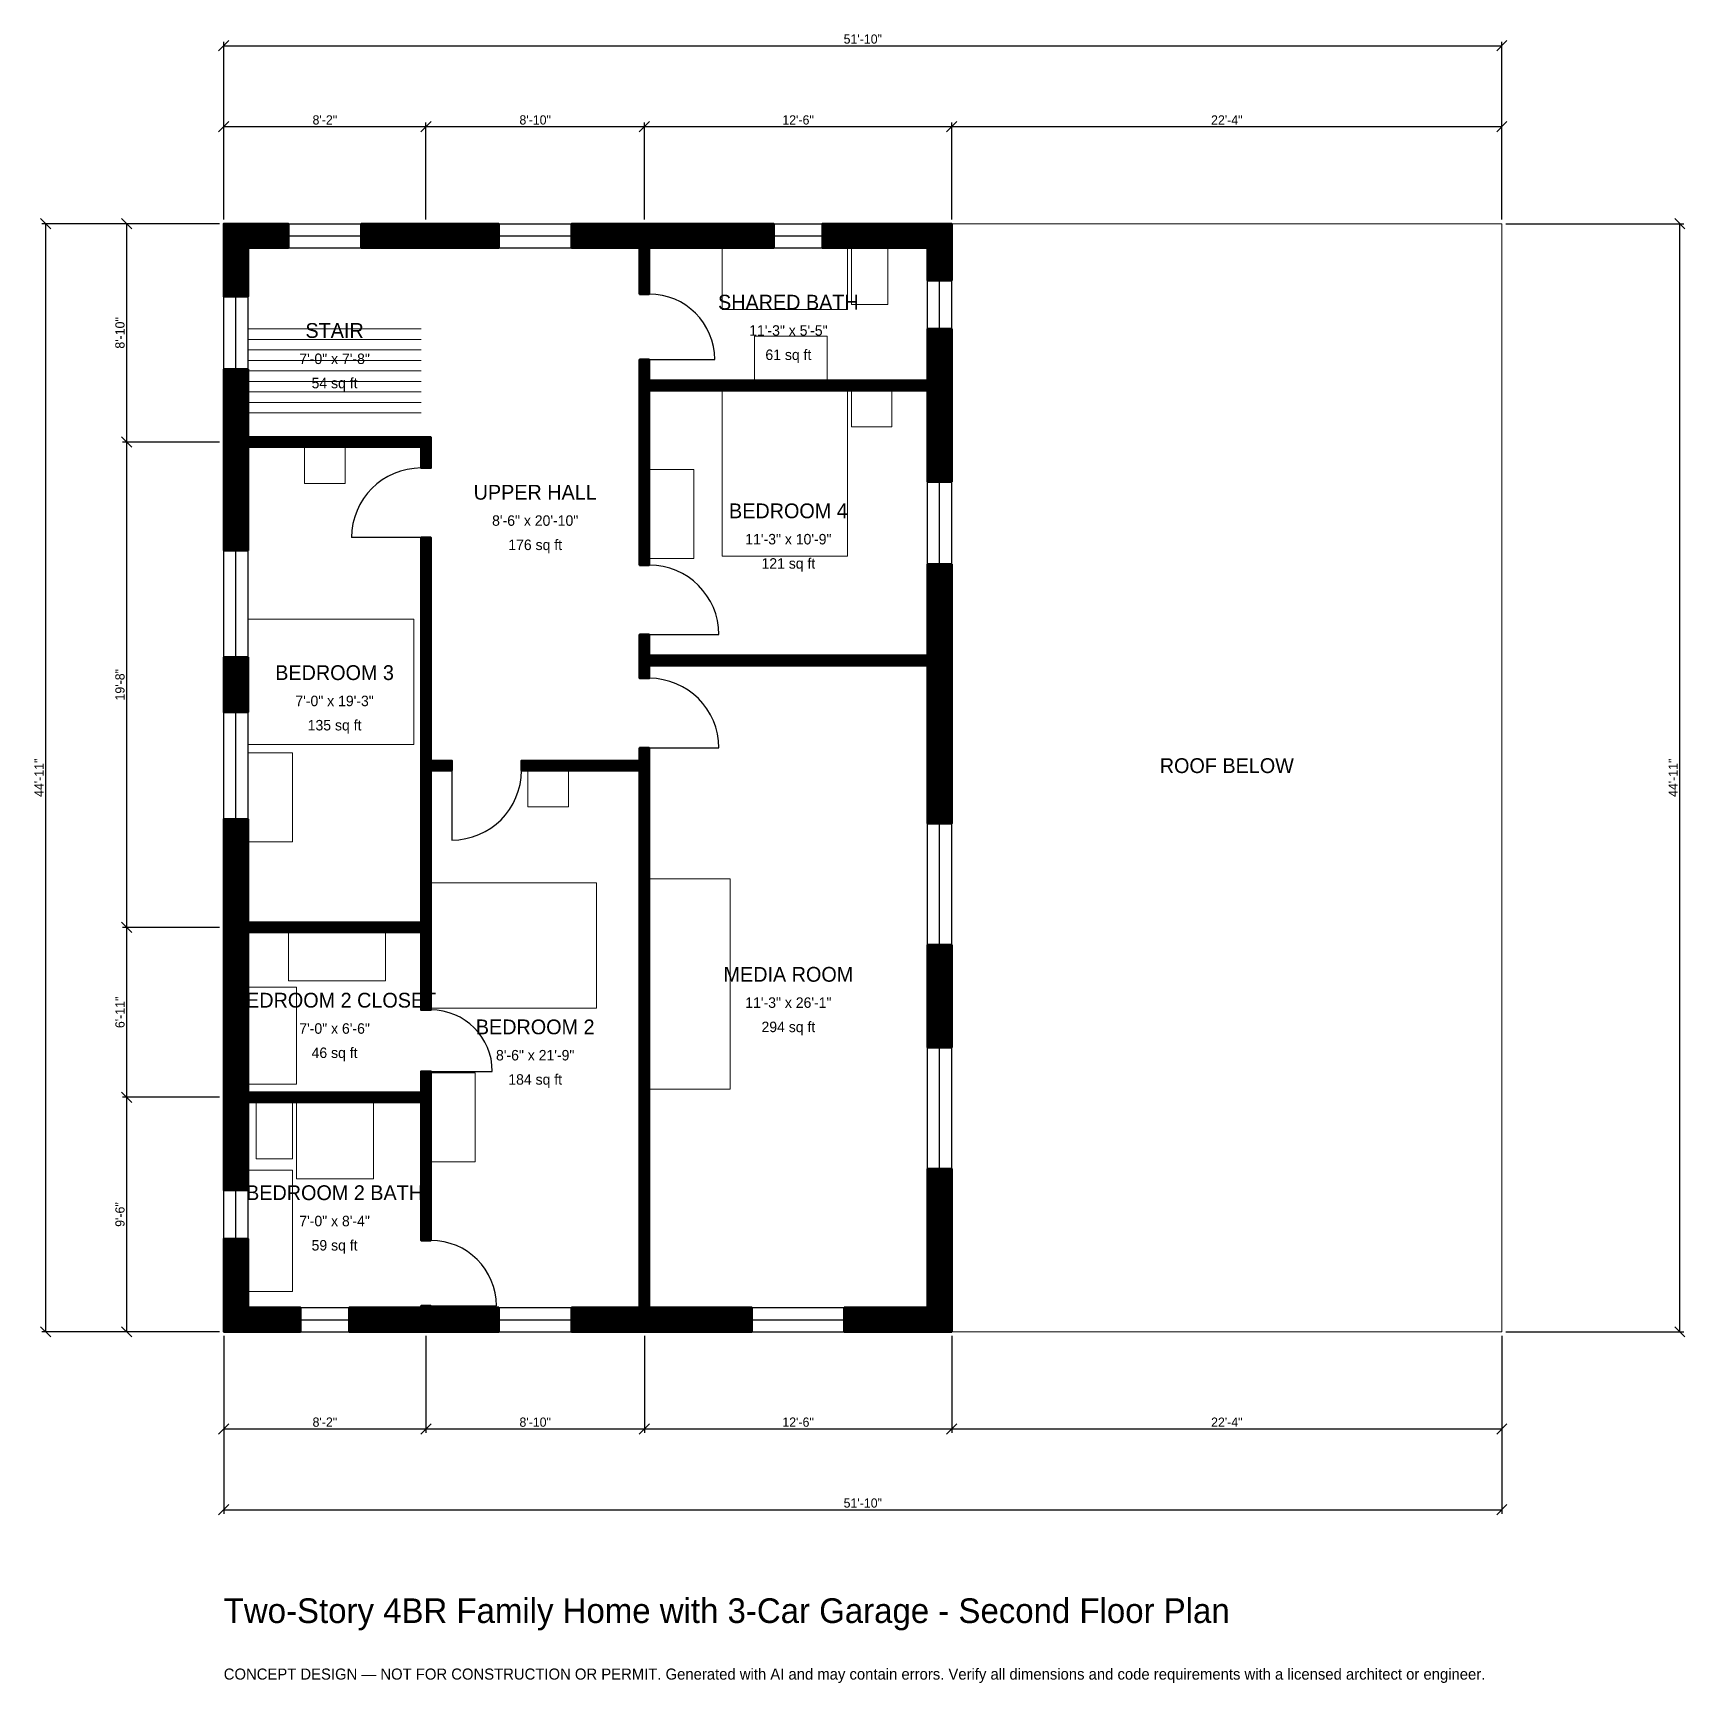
# Model space of a CAD drawing. Header units: inches. Extents: x -93 to 711, y -171 to 632.
import ezdxf
from ezdxf.enums import TextEntityAlignment as Align

# ---------------------------------------------------------------- set-up
doc = ezdxf.new("R2010")
doc.units = ezdxf.units.IN
doc.header["$MEASUREMENT"] = 0
doc.linetypes.add('DASHED', pattern=[0.6, 0.5, -0.1])
for name, color, linetype, lineweight in [('A-ANNO-DIMS', 1, 'Continuous', 13), ('A-ANNO-TEXT', 7, 'Continuous', 18), ('A-AREA-IDEN', 7, 'Continuous', 18), ('A-DOOR', 2, 'Continuous', 25), ('A-FLOR-FIXT', 9, 'Continuous', 13), ('A-FLOR-STRS', 3, 'Continuous', 18), ('A-FURN', 9, 'Continuous', 13), ('A-GLAZ', 4, 'Continuous', 25), ('A-SITE-PAVE', 8, 'Continuous', 13), ('A-WALL', 7, 'Continuous', 50), ('A-WALL-PATT', 8, 'Continuous', 13)]:
    doc.layers.add(name, color=color, linetype=linetype, lineweight=lineweight)
doc.dimstyles.new('PLAN', dxfattribs={"dimtxt": 4.5, "dimasz": 3, "dimexe": 2, "dimexo": 2, "dimgap": 1, "dimtad": 1, "dimdec": 0, "dimlunit": 4, "dimtsz": 2.5, "dimcen": 2.5, "dimclrd": 1, "dimclre": 1, "dimazin": 3, "dimtfac": 1, "dimtmove": 0, "dimatfit": 3})

msp = doc.modelspace()

# ---------------------------------------------------------------- hatches: boundary and pattern name
at = {"layer": 'A-WALL-PATT'}
h = msp.add_hatch(dxfattribs=at)
h.set_pattern_fill('ANSI31', color=8, scale=0.8)
h.paths.add_polyline_path([(92.5197, 0), (61.0236, 0), (61.0236, 11.811), (92.5197, 11.811), (96.063, 11.811), (96.063, 12.5984), (100.7874, 12.5984), (100.7874, 11.811), (104.3307, 11.811), (133.8583, 11.811), (133.8583, 0), (104.3307, 0), (100.7874, 0), (100.7874, 0), (96.063, 0), (96.063, 0), (92.5197, 0)])
h.paths.add_polyline_path([(11.811, 0), (11.811, 0), (0, 0), (0, 0), (0, 0), (0, 11.811), (0, 11.811), (0, 45.2756), (11.811, 45.2756), (11.811, 11.811), (37.4016, 11.811), (37.4016, 0), (11.811, 0)])
h.paths.add_polyline_path([(0, 108.2677), (0, 111.811), (0, 111.811), (0, 116.5354), (0, 116.5354), (0, 120.0787), (0, 190.9449), (0, 194.4882), (0, 194.4882), (0, 199.2126), (0, 199.2126), (0, 202.7559), (0, 249.6063), (11.811, 249.6063), (11.811, 202.7559), (11.811, 199.2126), (96.063, 199.2126), (96.063, 273.2283), (96.063, 277.9528), (96.063, 386.6142), (100.7874, 386.6142), (100.7874, 277.9528), (111.0236, 277.9528), (111.0236, 273.2283), (100.7874, 273.2283), (100.7874, 199.2126), (100.7874, 194.4882), (100.7874, 156.6929), (96.063, 156.6929), (96.063, 194.4882), (11.811, 194.4882), (11.811, 190.9449), (11.811, 120.0787), (11.811, 116.5354), (96.063, 116.5354), (96.063, 126.7717), (100.7874, 126.7717), (100.7874, 116.5354), (100.7874, 111.811), (100.7874, 44.4882), (96.063, 44.4882), (96.063, 111.811), (11.811, 111.811), (11.811, 108.2677), (11.811, 68.8976), (0, 68.8976), (0, 108.2677)])
h.paths.add_polyline_path([(0, 328.3465), (11.811, 328.3465), (11.811, 301.5748), (0, 301.5748), (0, 328.3465)])
h.paths.add_polyline_path([(0, 427.1654), (0, 430.7087), (0, 430.7087), (0, 435.4331), (0, 435.4331), (0, 438.9764), (0, 468.5039), (11.811, 468.5039), (11.811, 438.9764), (11.811, 435.4331), (96.063, 435.4331), (100.7874, 435.4331), (100.7874, 430.7087), (100.7874, 420.4724), (96.063, 420.4724), (96.063, 430.7087), (11.811, 430.7087), (11.811, 427.1654), (11.811, 380.315), (0, 380.315), (0, 427.1654)])
h.paths.add_polyline_path([(0, 527.5591), (0, 527.5591), (0, 539.3701), (0, 539.3701), (0, 539.3701), (11.811, 539.3701), (11.811, 539.3701), (31.4961, 539.3701), (31.4961, 527.5591), (11.811, 527.5591), (11.811, 503.937), (0, 503.937), (0, 527.5591)])
h.paths.add_polyline_path([(92.5197, 539.3701), (104.3307, 539.3701), (133.8583, 539.3701), (133.8583, 527.5591), (104.3307, 527.5591), (92.5197, 527.5591), (66.9291, 527.5591), (66.9291, 539.3701), (92.5197, 539.3701)])
h.paths.add_polyline_path([(198.8189, 539.3701), (202.3622, 539.3701), (202.3622, 539.3701), (207.0866, 539.3701), (207.0866, 539.3701), (210.6299, 539.3701), (267.7165, 539.3701), (267.7165, 527.5591), (210.6299, 527.5591), (207.0866, 527.5591), (207.0866, 505.1181), (202.3622, 505.1181), (202.3622, 527.5591), (198.8189, 527.5591), (169.2913, 527.5591), (169.2913, 539.3701), (198.8189, 539.3701)])
h.paths.add_polyline_path([(342.5197, 539.3701), (342.5197, 539.3701), (354.3307, 539.3701), (354.3307, 539.3701), (354.3307, 539.3701), (354.3307, 527.5591), (354.3307, 527.5591), (354.3307, 511.811), (342.5197, 511.811), (342.5197, 527.5591), (291.3386, 527.5591), (291.3386, 539.3701), (342.5197, 539.3701)])
h.paths.add_polyline_path([(354.3307, 466.5354), (354.3307, 462.9921), (354.3307, 462.9921), (354.3307, 458.2677), (354.3307, 458.2677), (354.3307, 454.7244), (354.3307, 413.7795), (342.5197, 413.7795), (342.5197, 454.7244), (342.5197, 458.2677), (207.0866, 458.2677), (207.0866, 458.2677), (207.0866, 373.2283), (202.3622, 373.2283), (202.3622, 458.2677), (202.3622, 458.2677), (202.3622, 462.9921), (202.3622, 473.2283), (207.0866, 473.2283), (207.0866, 462.9921), (342.5197, 462.9921), (342.5197, 466.5354), (342.5197, 488.189), (354.3307, 488.189), (354.3307, 466.5354)])
h.paths.add_polyline_path([(354.3307, 332.6772), (354.3307, 329.1339), (354.3307, 329.1339), (354.3307, 324.4094), (354.3307, 324.4094), (354.3307, 320.8661), (354.3307, 247.3753), (342.5197, 247.3753), (342.5197, 320.8661), (342.5197, 324.4094), (207.0866, 324.4094), (207.0866, 318.1102), (202.3622, 318.1102), (202.3622, 324.4094), (202.3622, 329.1339), (202.3622, 339.3701), (207.0866, 339.3701), (207.0866, 329.1339), (342.5197, 329.1339), (342.5197, 332.6772), (342.5197, 373.622), (354.3307, 373.622), (354.3307, 332.6772)])
h.paths.add_polyline_path([(354.3307, 138.4514), (342.5197, 138.4514), (342.5197, 188.3202), (354.3307, 188.3202), (354.3307, 138.4514)])
h.paths.add_polyline_path([(354.3307, 11.811), (354.3307, 11.811), (354.3307, 0), (354.3307, 0), (354.3307, 0), (342.5197, 0), (342.5197, 0), (301.9685, 0), (301.9685, 11.811), (342.5197, 11.811), (342.5197, 79.3963), (354.3307, 79.3963), (354.3307, 11.811)])
h.paths.add_polyline_path([(210.6299, 0), (207.0866, 0), (207.0866, 0), (202.3622, 0), (202.3622, 0), (198.8189, 0), (169.2913, 0), (169.2913, 11.811), (198.8189, 11.811), (202.3622, 11.811), (202.3622, 273.2283), (144.8819, 273.2283), (144.8819, 277.9528), (202.3622, 277.9528), (202.3622, 284.252), (207.0866, 284.252), (207.0866, 277.9528), (207.0866, 273.2283), (207.0866, 11.811), (210.6299, 11.811), (257.0866, 11.811), (257.0866, 0), (210.6299, 0)])

# ---------------------------------------------------------------- linework, layer by layer
at = {"layer": 'A-DOOR'}
for p, q in [((207.0866, 473.2283), (238.9764, 473.2283)), ((96.063, 386.6142), (62.2047, 386.6142)), ((207.0866, 339.3701), (240.9449, 339.3701)), ((207.0866, 284.252), (240.9449, 284.252)), ((111.0236, 273.2283), (111.0236, 239.3701)), ((100.7874, 126.7717), (130.7087, 126.7717)), ((100.7874, 12.5984), (132.6772, 12.5984))]:
    msp.add_line(p, q, dxfattribs=at)
for centre, radius, start, end in [((207.0866, 473.2283), 31.8898, 0, 90), ((96.063, 386.6142), 33.8583, 90, 180), ((207.0866, 339.3701), 33.8583, 0, 90), ((207.0866, 284.252), 33.8583, 0, 90), ((111.0236, 273.2283), 33.8583, 270, 360), ((100.7874, 126.7717), 29.9213, 0, 90), ((100.7874, 12.5984), 31.8898, 0, 90)]:
    msp.add_arc(centre, radius, start, end, dxfattribs=at)
at = {"layer": 'A-FLOR-FIXT'}
for points in [[(242.5197, 497.6378), (303.5433, 497.6378), (303.5433, 527.5591), (242.5197, 527.5591)], [(305.5118, 500), (323.2283, 500), (323.2283, 527.5591), (305.5118, 527.5591)], [(258.2677, 462.9921), (293.7008, 462.9921), (293.7008, 484.6457), (258.2677, 484.6457)], [(15.748, 84.252), (33.4646, 84.252), (33.4646, 111.811), (15.748, 111.811)], [(35.4331, 74.4094), (72.8346, 74.4094), (72.8346, 111.811), (35.4331, 111.811)], [(11.811, 19.685), (33.4646, 19.685), (33.4646, 78.7402), (11.811, 78.7402)]]:
    msp.add_lwpolyline(points, close=True, dxfattribs=at)
at = {"layer": 'A-FLOR-STRS'}
for p, q in [((11.811, 488.189), (96.063, 488.189)), ((11.811, 483.0709), (96.063, 483.0709)), ((11.811, 477.9528), (96.063, 477.9528)), ((11.811, 472.8346), (96.063, 472.8346)), ((11.811, 467.7165), (96.063, 467.7165)), ((11.811, 462.5984), (96.063, 462.5984)), ((11.811, 457.4803), (96.063, 457.4803)), ((11.811, 452.3622), (96.063, 452.3622)), ((11.811, 447.2441), (96.063, 447.2441))]:
    msp.add_line(p, q, dxfattribs=at)
at = {"layer": 'A-FURN'}
for points in [[(242.5197, 377.5591), (303.5433, 377.5591), (303.5433, 458.2677), (242.5197, 458.2677)], [(305.5118, 440.5512), (325.1969, 440.5512), (325.1969, 458.2677), (305.5118, 458.2677)], [(39.3701, 412.9921), (59.0551, 412.9921), (59.0551, 430.7087), (39.3701, 430.7087)], [(207.0866, 376.378), (228.7402, 376.378), (228.7402, 419.685), (207.0866, 419.685)], [(11.811, 285.8268), (92.5197, 285.8268), (92.5197, 346.8504), (11.811, 346.8504)], [(11.811, 238.5827), (33.4646, 238.5827), (33.4646, 281.8898), (11.811, 281.8898)], [(148.0315, 255.5118), (167.7165, 255.5118), (167.7165, 273.2283), (148.0315, 273.2283)], [(100.7874, 157.4803), (181.4961, 157.4803), (181.4961, 218.5039), (100.7874, 218.5039)], [(207.0866, 118.1102), (246.4567, 118.1102), (246.4567, 220.4724), (207.0866, 220.4724)], [(31.4961, 170.8661), (78.7402, 170.8661), (78.7402, 194.4882), (31.4961, 194.4882)], [(11.811, 120.4724), (35.4331, 120.4724), (35.4331, 167.7165), (11.811, 167.7165)], [(100.7874, 82.6772), (122.4409, 82.6772), (122.4409, 125.9843), (100.7874, 125.9843)]]:
    msp.add_lwpolyline(points, close=True, dxfattribs=at)
at = {"layer": 'A-GLAZ'}
for p, q in [((31.4961, 539.3701), (66.9291, 539.3701)), ((133.8583, 539.3701), (169.2913, 539.3701)), ((267.7165, 539.3701), (291.3386, 539.3701)), ((31.4961, 533.4646), (66.9291, 533.4646)), ((133.8583, 533.4646), (169.2913, 533.4646)), ((267.7165, 533.4646), (291.3386, 533.4646)), ((31.4961, 527.5591), (66.9291, 527.5591)), ((133.8583, 527.5591), (169.2913, 527.5591)), ((267.7165, 527.5591), (291.3386, 527.5591)), ((342.5197, 488.189), (342.5197, 511.811)), ((348.4252, 488.189), (348.4252, 511.811)), ((354.3307, 488.189), (354.3307, 511.811)), ((0, 468.5039), (0, 503.937)), ((5.9055, 468.5039), (5.9055, 503.937)), ((11.811, 468.5039), (11.811, 503.937)), ((342.5197, 373.622), (342.5197, 413.7795)), ((348.4252, 373.622), (348.4252, 413.7795)), ((354.3307, 373.622), (354.3307, 413.7795)), ((0, 328.3465), (0, 380.315)), ((5.9055, 328.3465), (5.9055, 380.315)), ((11.811, 328.3465), (11.811, 380.315)), ((0, 249.6063), (0, 301.5748)), ((5.9055, 249.6063), (5.9055, 301.5748)), ((11.811, 249.6063), (11.811, 301.5748)), ((342.5197, 188.3202), (342.5197, 247.3753)), ((348.4252, 188.3202), (348.4252, 247.3753)), ((354.3307, 188.3202), (354.3307, 247.3753)), ((342.5197, 79.3963), (342.5197, 138.4514)), ((348.4252, 79.3963), (348.4252, 138.4514)), ((354.3307, 79.3963), (354.3307, 138.4514)), ((0, 45.2756), (0, 68.8976)), ((5.9055, 45.2756), (5.9055, 68.8976)), ((11.811, 45.2756), (11.811, 68.8976)), ((37.4016, 11.811), (61.0236, 11.811)), ((133.8583, 11.811), (169.2913, 11.811)), ((257.0866, 11.811), (301.9685, 11.811)), ((37.4016, 5.9055), (61.0236, 5.9055)), ((37.4016, 0), (61.0236, 0)), ((133.8583, 5.9055), (169.2913, 5.9055)), ((133.8583, 0), (169.2913, 0)), ((257.0866, 5.9055), (301.9685, 5.9055)), ((257.0866, 0), (301.9685, 0))]:
    msp.add_line(p, q, dxfattribs=at)
at = {"layer": 'A-SITE-PAVE', "linetype": 'DASHED'}
msp.add_lwpolyline([(354.3307, 0), (622.0472, 0), (622.0472, 539.3701), (354.3307, 539.3701)], close=True, dxfattribs=at)
at = {"layer": 'A-WALL'}
for points in [[(0, 527.5591), (0, 527.5591), (0, 539.3701), (0, 539.3701), (0, 539.3701), (11.811, 539.3701), (11.811, 539.3701), (31.4961, 539.3701), (31.4961, 527.5591), (11.811, 527.5591), (11.811, 503.937), (0, 503.937), (0, 527.5591)], [(92.5197, 539.3701), (104.3307, 539.3701), (133.8583, 539.3701), (133.8583, 527.5591), (104.3307, 527.5591), (92.5197, 527.5591), (66.9291, 527.5591), (66.9291, 539.3701), (92.5197, 539.3701)], [(198.8189, 539.3701), (202.3622, 539.3701), (202.3622, 539.3701), (207.0866, 539.3701), (207.0866, 539.3701), (210.6299, 539.3701), (267.7165, 539.3701), (267.7165, 527.5591), (210.6299, 527.5591), (207.0866, 527.5591), (207.0866, 505.1181), (202.3622, 505.1181), (202.3622, 527.5591), (198.8189, 527.5591), (169.2913, 527.5591), (169.2913, 539.3701), (198.8189, 539.3701)], [(342.5197, 539.3701), (342.5197, 539.3701), (354.3307, 539.3701), (354.3307, 539.3701), (354.3307, 539.3701), (354.3307, 527.5591), (354.3307, 527.5591), (354.3307, 511.811), (342.5197, 511.811), (342.5197, 527.5591), (291.3386, 527.5591), (291.3386, 539.3701), (342.5197, 539.3701)], [(354.3307, 466.5354), (354.3307, 462.9921), (354.3307, 462.9921), (354.3307, 458.2677), (354.3307, 458.2677), (354.3307, 454.7244), (354.3307, 413.7795), (342.5197, 413.7795), (342.5197, 454.7244), (342.5197, 458.2677), (207.0866, 458.2677), (207.0866, 458.2677), (207.0866, 373.2283), (202.3622, 373.2283), (202.3622, 458.2677), (202.3622, 458.2677), (202.3622, 462.9921), (202.3622, 473.2283), (207.0866, 473.2283), (207.0866, 462.9921), (342.5197, 462.9921), (342.5197, 466.5354), (342.5197, 488.189), (354.3307, 488.189), (354.3307, 466.5354)], [(0, 427.1654), (0, 430.7087), (0, 430.7087), (0, 435.4331), (0, 435.4331), (0, 438.9764), (0, 468.5039), (11.811, 468.5039), (11.811, 438.9764), (11.811, 435.4331), (96.063, 435.4331), (100.7874, 435.4331), (100.7874, 430.7087), (100.7874, 420.4724), (96.063, 420.4724), (96.063, 430.7087), (11.811, 430.7087), (11.811, 427.1654), (11.811, 380.315), (0, 380.315), (0, 427.1654)], [(0, 108.2677), (0, 111.811), (0, 111.811), (0, 116.5354), (0, 116.5354), (0, 120.0787), (0, 190.9449), (0, 194.4882), (0, 194.4882), (0, 199.2126), (0, 199.2126), (0, 202.7559), (0, 249.6063), (11.811, 249.6063), (11.811, 202.7559), (11.811, 199.2126), (96.063, 199.2126), (96.063, 273.2283), (96.063, 277.9528), (96.063, 386.6142), (100.7874, 386.6142), (100.7874, 277.9528), (111.0236, 277.9528), (111.0236, 273.2283), (100.7874, 273.2283), (100.7874, 199.2126), (100.7874, 194.4882), (100.7874, 156.6929), (96.063, 156.6929), (96.063, 194.4882), (11.811, 194.4882), (11.811, 190.9449), (11.811, 120.0787), (11.811, 116.5354), (96.063, 116.5354), (96.063, 126.7717), (100.7874, 126.7717), (100.7874, 116.5354), (100.7874, 111.811), (100.7874, 44.4882), (96.063, 44.4882), (96.063, 111.811), (11.811, 111.811), (11.811, 108.2677), (11.811, 68.8976), (0, 68.8976), (0, 108.2677)], [(354.3307, 332.6772), (354.3307, 329.1339), (354.3307, 329.1339), (354.3307, 324.4094), (354.3307, 324.4094), (354.3307, 320.8661), (354.3307, 247.3753), (342.5197, 247.3753), (342.5197, 320.8661), (342.5197, 324.4094), (207.0866, 324.4094), (207.0866, 318.1102), (202.3622, 318.1102), (202.3622, 324.4094), (202.3622, 329.1339), (202.3622, 339.3701), (207.0866, 339.3701), (207.0866, 329.1339), (342.5197, 329.1339), (342.5197, 332.6772), (342.5197, 373.622), (354.3307, 373.622), (354.3307, 332.6772)], [(0, 328.3465), (11.811, 328.3465), (11.811, 301.5748), (0, 301.5748), (0, 328.3465)], [(210.6299, 0), (207.0866, 0), (207.0866, 0), (202.3622, 0), (202.3622, 0), (198.8189, 0), (169.2913, 0), (169.2913, 11.811), (198.8189, 11.811), (202.3622, 11.811), (202.3622, 273.2283), (144.8819, 273.2283), (144.8819, 277.9528), (202.3622, 277.9528), (202.3622, 284.252), (207.0866, 284.252), (207.0866, 277.9528), (207.0866, 273.2283), (207.0866, 11.811), (210.6299, 11.811), (257.0866, 11.811), (257.0866, 0), (210.6299, 0)], [(354.3307, 138.4514), (342.5197, 138.4514), (342.5197, 188.3202), (354.3307, 188.3202), (354.3307, 138.4514)], [(354.3307, 11.811), (354.3307, 11.811), (354.3307, 0), (354.3307, 0), (354.3307, 0), (342.5197, 0), (342.5197, 0), (301.9685, 0), (301.9685, 11.811), (342.5197, 11.811), (342.5197, 79.3963), (354.3307, 79.3963), (354.3307, 11.811)], [(11.811, 0), (11.811, 0), (0, 0), (0, 0), (0, 0), (0, 11.811), (0, 11.811), (0, 45.2756), (11.811, 45.2756), (11.811, 11.811), (37.4016, 11.811), (37.4016, 0), (11.811, 0)], [(92.5197, 0), (61.0236, 0), (61.0236, 11.811), (92.5197, 11.811), (96.063, 11.811), (96.063, 12.5984), (100.7874, 12.5984), (100.7874, 11.811), (104.3307, 11.811), (133.8583, 11.811), (133.8583, 0), (104.3307, 0), (100.7874, 0), (100.7874, 0), (96.063, 0), (96.063, 0), (92.5197, 0)]]:
    msp.add_lwpolyline(points, close=True, dxfattribs=at)

# ---------------------------------------------------------------- texts
at = {"layer": 'A-ANNO-TEXT'}
for s, height, p in [('Two-Story 4BR Family Home with 3-Car Garage - Second Floor Plan', 12, (0, -141.7323)), ('CONCEPT DESIGN — NOT FOR CONSTRUCTION OR PERMIT. Generated with AI and may contain errors. Verify all dimensions and code requirements with a licensed architect or engineer.', 5.4, (0, -169.2913))]:
    msp.add_text(s, height=height, dxfattribs=at).set_placement(p)
at = {"layer": 'A-AREA-IDEN'}
for s, height, p in [('SHARED BATH', 7.2, (274.8031, 501.1811)), ('STAIR', 7.2, (53.937, 487.4016)), ('11\'-3" x 5\'-5"', 5.1, (274.8031, 487.4016)), ('7\'-0" x 7\'-8"', 5.1, (53.937, 473.622)), ('61 sq ft', 5.1, (274.8031, 475.5906)), ('54 sq ft', 5.1, (53.937, 461.811)), ('UPPER HALL', 7.2, (151.5748, 408.6614)), ('BEDROOM 4', 7.2, (274.8031, 399.6063)), ('8\'-6" x 20\'-10"', 5.1, (151.5748, 394.8819)), ('11\'-3" x 10\'-9"', 5.1, (274.8031, 385.8268)), ('176 sq ft', 5.1, (151.5748, 383.0709)), ('121 sq ft', 5.1, (274.8031, 374.0157)), ('BEDROOM 3', 7.2, (53.937, 320.8661)), ('7\'-0" x 19\'-3"', 5.1, (53.937, 307.0866)), ('135 sq ft', 5.1, (53.937, 295.2756)), ('ROOF BELOW', 7.2, (488.189, 275.5906)), ('MEDIA ROOM', 7.2, (274.8031, 174.0157)), ('BEDROOM 2 CLOSET', 7.2, (53.937, 161.4173)), ('11\'-3" x 26\'-1"', 5.1, (274.8031, 160.2362)), ('7\'-0" x 6\'-6"', 5.1, (53.937, 147.6378)), ('BEDROOM 2', 7.2, (151.5748, 148.4252)), ('294 sq ft', 5.1, (274.8031, 148.4252)), ('46 sq ft', 5.1, (53.937, 135.8268)), ('8\'-6" x 21\'-9"', 5.1, (151.5748, 134.6457)), ('184 sq ft', 5.1, (151.5748, 122.8346)), ('BEDROOM 2 BATH', 7.2, (53.937, 67.7165)), ('7\'-0" x 8\'-4"', 5.1, (53.937, 53.937)), ('59 sq ft', 5.1, (53.937, 42.126))]:
    msp.add_text(s, height=height, dxfattribs=at).set_placement(p, align=Align.MIDDLE_CENTER)

# ---------------------------------------------------------------- dimensions: what is measured, and where the dimension line sits
at = {"layer": 'A-ANNO-DIMS'}
for base, p1, p2, text in [((0, 625.9843), (0, 539.3701), (622.0472, 539.3701), '51\'-10"'), ((0, 586.6142), (0, 539.3701), (98.4252, 539.3701), '8\'-2"'), ((98.4252, 586.6142), (98.4252, 539.3701), (204.7244, 539.3701), '8\'-10"'), ((204.7244, 586.6142), (204.7244, 539.3701), (354.3307, 539.3701), '12\'-6"'), ((354.3307, 586.6142), (354.3307, 539.3701), (622.0472, 539.3701), '22\'-4"'), ((0, -47.2441), (0, 0), (98.4252, 0), '8\'-2"'), ((0, -86.6142), (0, 0), (622.0472, 0), '51\'-10"'), ((98.4252, -47.2441), (98.4252, 0), (204.7244, 0), '8\'-10"'), ((204.7244, -47.2441), (204.7244, 0), (354.3307, 0), '12\'-6"'), ((354.3307, -47.2441), (354.3307, 0), (622.0472, 0), '22\'-4"')]:
    msp.add_linear_dim(base=base, p1=p1, p2=p2, text=text, dimstyle='PLAN', dxfattribs=at).render()
for base, p1, p2, text in [((-86.6142, 0), (0, 0), (0, 539.3701), '44\'-11"'), ((-47.2441, 433.0709), (0, 433.0709), (0, 539.3701), '8\'-10"'), ((708.6614, 0), (622.0472, 0), (622.0472, 539.3701), '44\'-11"'), ((-47.2441, 196.8504), (0, 196.8504), (0, 433.0709), '19\'-8"'), ((-47.2441, 114.1732), (0, 114.1732), (0, 196.8504), '6\'-11"'), ((-47.2441, 0), (0, 0), (0, 114.1732), '9\'-6"')]:
    msp.add_linear_dim(base=base, p1=p1, p2=p2, angle=90, text=text, dimstyle='PLAN', dxfattribs=at).render()

doc.saveas('drawing.dxf')
